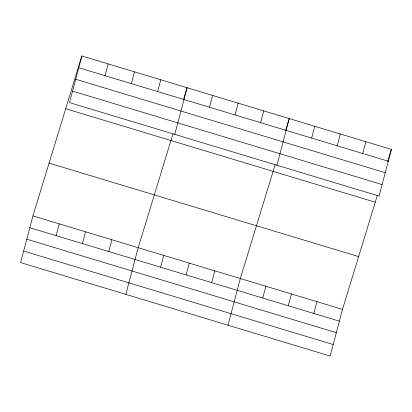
<?xml version="1.0" encoding="UTF-8"?>
<svg xmlns="http://www.w3.org/2000/svg" width="412" height="412" viewBox="0 0 412 412"><rect width="100%" height="100%" fill="white"/><g stroke="black" fill="none" stroke-linecap="round" stroke-linejoin="round"><path stroke-width="0.62" d="M81.844 55.95L69.515 102.619L379.071 196.086L391.4 149.422L81.844 55.95L32.929 215.914L20.6 262.578L330.156 356.05L342.485 309.381L377.299 195.535M56.125 235.649L59.24 223.855M105.039 75.69L108.155 63.896M82.441 243.595L85.552 231.802M131.351 83.636L134.467 71.843M108.753 251.536L111.868 239.748M157.667 91.577L160.778 79.789M125.851 294.359L138.18 247.694L172.994 133.843M174.765 134.4L187.094 87.73L183.567 99.261M160.603 267.192L163.719 255.404M209.517 107.233L212.633 95.445M186.142 274.907L189.257 263.113M235.056 114.948L238.167 103.155M211.68 282.617L214.796 270.828M260.59 122.658L263.706 110.864M228.001 325.202L240.33 278.538L275.144 164.692M276.916 165.243L289.245 118.579L285.722 130.104M262.753 298.041L265.869 286.247M311.668 138.082L314.783 126.288M288.292 305.75L291.408 293.962M337.207 145.791L340.322 134.003M313.831 313.465L316.946 301.672M362.745 153.501L365.861 141.713M387.687 161.561L391.4 149.422M78.728 67.743L388.284 161.216M75.69 79.253L385.246 172.721M72.553 91.109L382.109 184.581M65.704 108.737L375.26 202.21M49.069 163.126L358.625 256.599M32.929 215.914L342.485 309.381M29.813 227.702L339.37 321.175M26.775 239.212L336.331 332.685M23.639 251.068L333.2 344.54"/></g></svg>
